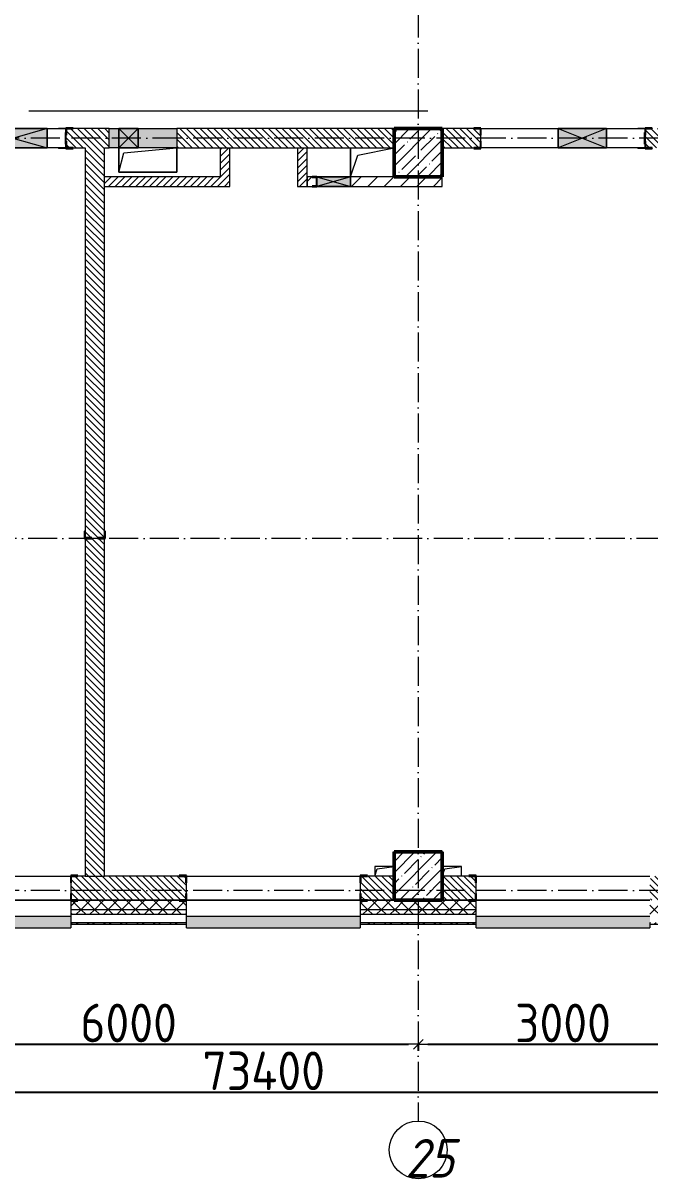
# Model space of a CAD drawing. Header units: millimetres. Extents: x -213536 to 1564669, y -45299 to 942238.
# Drawn here: x 174286 to 180779, y 511308 to 523291 of the extents above; entities that cross this region are included whole.
import ezdxf

# ---------------------------------------------------------------- set-up
doc = ezdxf.new("R2010")
doc.units = ezdxf.units.MM
doc.linetypes.add('50_200_ШТРИХ_1Т_ш5_п1_п1_', pattern=[700, 500, -100, 0, -100])
for name, color, linetype, lineweight in [('3.3) Вычитаем ЖБбалки 0.4м -', 31, 'Continuous', 30), ('A-____-____-DIMS', 7, 'Continuous', 9), ('A-DETL-GENF-OTLN', 7, 'Continuous', 9), ('A-DETL-GENF-OTLN-2', 7, 'Continuous', 5), ('A-FLOR-____-OTLN', 7, 'Continuous', 9), ('A-GENM-____-MCUT', 7, 'Continuous', 25), ('A-GENM-____-OTLN', 7, 'Continuous', 9), ('A-GENM-____-OTLN-1', 7, 'Continuous', 25), ('A-GLAZ-____-OTLN', 7, 'Continuous', 9), ('A-WALL-____-MCUT', 7, 'Continuous', 13), ('A-WALL-____-MCUT-1', 7, 'Continuous', 9), ('A-WALL-____-OTLN', 7, 'Continuous', 9), ('A-WALL-____-PATT-1', 7, 'Continuous', 9), ('A-WALL-FNSH-MCUT-1', 7, 'Continuous', 9), ('I-WALL-____-OTLN', 7, 'Continuous', 9), ('S-COLS-____-MCUT', 7, 'Continuous', 50), ('S-COLS-____-OTLN', 7, 'Continuous', 9), ('S-GRID-____-IDEN', 7, 'Continuous', 9), ('S-GRID-____-OTLN-1', 7, '50_200_ШТРИХ_1Т_ш5_п1_п1_', 9)]:
    doc.layers.add(name, color=color, linetype=linetype, lineweight=lineweight)
doc.layers.add('A-DETL-GENF-OTLN-3', color=9, linetype='Continuous', lineweight=9, true_color=0x808080)
doc.layers.add('A-GLAZ-____-OTLN-1', color=7, linetype='Continuous', lineweight=9, true_color=0xc0c0c0)
doc.styles.add('ISOCPEUR_I_9', font='isocpeui.ttf', dxfattribs={"width": 0.9, "height": 250})
doc.styles.add('СПДС', font='isocpeur.ttf', dxfattribs={"width": 0.9})
doc.dimstyles.new('Размера А3', dxfattribs={"dimtxt": 200, "dimasz": 100, "dimexe": 70, "dimexo": 100, "dimgap": 20, "dimtad": 1, "dimdec": 0, "dimrnd": 10, "dimzin": 0, "dimdsep": 46, "dimtxsty": 'СПДС', "dimblk": 'ARROWHEAD_6', "dimcen": 1, "dimclrd": 256, "dimclre": 256, "dimclrt": 256, "dimazin": 0, "dimtfac": 1, "dimtdec": 0, "dimtmove": 2, "dimatfit": 3, "dimfxl": 1, "dimtolj": 1, "dimtzin": 0, "dimarcsym": 0})
pattern_1 = [(135, (142429.057, 459015.94), (-35.35534, -35.35534), [])]
pattern_2 = [(45, (142429.06, 459015.94), (-70.71068, 70.71068), []), (135, (142429.06, 459015.94), (-70.71068, -70.71068), [])]
pattern_3 = [(45, (142429.057, 459015.94), (-35.35534, 35.35534), [])]

# ---------------------------------------------------------------- blocks, each defined once
blk = doc.blocks.new('BSC_Колонна _Прямоугольная - 500х500-V14-АР1_План отверстий 3 этажа в осях 1-64_Ю-ЯЯ')
at = {"layer": 'S-COLS-____-OTLN'}
h = blk.add_hatch(dxfattribs=at)
h.set_pattern_fill('FP_21', color=256, style=0, pattern_type=2)
h.set_pattern_definition([(45, (-35950, -55431.04), (-114.04925, 114.04925), []), (45, (-35835.95, -55431.04), (-114.04925, 114.04925), [201.613, -40.323, 3.353, -36.97])])
h.paths.add_polyline_path([(-250, -250), (250, -250), (250, 250), (-250, 250), (-250, 178)], flags=0)
at = {"layer": 'S-COLS-____-MCUT'}
for p, q in [((250, 250), (-250, 250)), ((-250, 250), (-250, -250)), ((250, -250), (250, 250)), ((-250, -250), (250, -250))]:
    blk.add_line(p, q, dxfattribs=at)
blk = doc.blocks.new('BSC_Колонна _Прямоугольная - 500х500-V15-АР1_План отверстий 3 этажа в осях 1-64_Ю-ЯЯ')
at = {"layer": 'S-COLS-____-OTLN'}
h = blk.add_hatch(dxfattribs=at)
h.set_pattern_fill('FP_22', color=256, style=0, pattern_type=2)
h.set_pattern_definition([(45, (-35950, -62931.04), (-114.04925, 114.04925), []), (45, (-35835.95, -62931.04), (-114.04925, 114.04925), [201.613, -40.323, 3.353, -36.97])])
h.paths.add_polyline_path([(-250, -250), (250, -250), (250, 250), (-250, 250)], flags=0)
at = {"layer": 'S-COLS-____-MCUT'}
for p, q in [((250, 250), (-250, 250)), ((-250, 250), (-250, -250)), ((250, -250), (250, 250)), ((-250, -250), (250, -250))]:
    blk.add_line(p, q, dxfattribs=at)
blk = doc.blocks.new('Фахверк_СКБ_Уголок - 250_2700-27497298-АР1_План отверстий 3 этажа в осях 1-64_Ю-ЯЯ')
at = {"layer": 'A-GENM-____-MCUT'}
for p, q in [((200, 181), (125, 181)), ((125, 181), (125, 106)), ((131, 106), (131, 175)), ((131, 175), (200, 175)), ((200, 175), (200, 181)), ((125, 106), (131, 106)), ((131, -6), (125, -6)), ((125, -6), (125, -81)), ((125, -81), (200, -81)), ((131, -75), (131, -6)), ((200, -75), (131, -75)), ((200, -81), (200, -75))]:
    blk.add_line(p, q, dxfattribs=at)
blk = doc.blocks.new('Фахверк_СКБ_Уголок - 200_3960-28268576-АР1_План отверстий 3 этажа в осях 1-64_Ю-ЯЯ')
at = {"layer": 'A-GENM-____-MCUT'}
for p, q in [((200, 156), (125, 156)), ((125, 156), (125, 81)), ((131, 81), (131, 150)), ((131, 150), (200, 150)), ((200, 150), (200, 156)), ((125, 81), (131, 81)), ((131, 19), (125, 19)), ((125, 19), (125, -56)), ((131, -50), (131, 19)), ((125, -56), (200, -56)), ((200, -50), (131, -50)), ((200, -56), (200, -50))]:
    blk.add_line(p, q, dxfattribs=at)
blk = doc.blocks.new('154_Стойка_СКБ_Уголок - СМ-2480_200-28346303-АР1_План отверстий 3 этажа в осях 1-64_Ю-ЯЯ')
at = {"layer": 'A-GENM-____-MCUT'}
for p, q in [((125, 156), (125, 81)), ((200, 156), (125, 156)), ((131, 81), (131, 150)), ((131, 150), (200, 150)), ((200, 150), (200, 156)), ((125, 81), (131, 81)), ((131, 19), (125, 19)), ((125, 19), (125, -56)), ((131, -50), (131, 19)), ((125, -56), (200, -56)), ((200, -50), (131, -50)), ((200, -56), (200, -50))]:
    blk.add_line(p, q, dxfattribs=at)
blk = doc.blocks.new('Стойка_Влож_Полоса боковая - Полоса-V164-АР1_План отверстий 3 этажа в осях 1-64_Ю-ЯЯ')
at = {"layer": 'A-GENM-____-OTLN'}
for p, q in [((-5, 60), (0, 60)), ((-5, -60), (-5, 60)), ((0, 31), (0, -31)), ((0, -60), (-5, -60))]:
    blk.add_line(p, q, dxfattribs=at)
blk = doc.blocks.new('Стойка_Влож_Уголок_Опорный - Уголок-28213941-АР1_План отверстий 3 этажа в осях 1-64_Ю-ЯЯ')
at = {"layer": 'A-GENM-____-OTLN'}
for p, q in [((-212, -6), (-212, 0)), ((0, 0), (0, -6)), ((-212, -75), (-212, -6)), ((-212, -6), (-206, -6)), ((-212, -75), (-206, -75)), ((-6, -6), (0, -6)), ((-6, -75), (0, -75)), ((0, -6), (0, -75))]:
    blk.add_line(p, q, dxfattribs=at)
blk = doc.blocks.new('Фахверк_СКБ_Уголок - 200_3960-28339211-АР1_План отверстий 3 этажа в осях 1-64_Ю-ЯЯ')
at = {"layer": 'A-GENM-____-MCUT'}
for p, q in [((125, 156), (50, 156)), ((50, 156), (50, 150)), ((50, 150), (119, 150)), ((119, 150), (119, 81)), ((125, 81), (125, 156)), ((119, 81), (125, 81)), ((125, 19), (119, 19)), ((119, 19), (119, -50)), ((125, -56), (125, 19)), ((119, -50), (50, -50)), ((50, -50), (50, -56)), ((50, -56), (125, -56))]:
    blk.add_line(p, q, dxfattribs=at)
blk = doc.blocks.new('AR_Отверстие Ниша - Лючок-36918136-АР1_План отверстий 3 этажа в осях 1-64_Ю-ЯЯ')
at = {"layer": 'A-GLAZ-____-OTLN'}
h = blk.add_hatch(color=256, dxfattribs=at)
h.paths.add_polyline_path([(-350, -100), (-250, -100), (-250, 100), (-350, 100)], flags=0)
h.paths.add_polyline_path([(350, -100), (350, 100), (-50, 100), (-50, -100)], flags=0)
for p, q in [((-350, 100), (-250, 100)), ((-350, -100), (-350, 100)), ((-50, 100), (350, 100)), ((350, 100), (350, -100)), ((-250, -100), (-350, -100)), ((350, -100), (-50, -100))]:
    blk.add_line(p, q, dxfattribs=at)
blk = doc.blocks.new('AR_Отверстие прямоугольное _в стене_ - AR_Отверстие прямоугольное _в стене__ВК-32405534-АР1_План отверстий 3 этажа в осях 1-64_Ю-ЯЯ')
at = {"layer": 'A-GLAZ-____-OTLN'}
blk.add_hatch(color=256, dxfattribs=at).paths.add_polyline_path([(100, -100), (100, 100), (-100, 100), (-100, -100)], flags=0)
at = {"layer": 'A-DETL-GENF-OTLN'}
for p, q in [((-100, -100), (-100, 100)), ((-100, 100), (100, 100)), ((100, 100), (-100, -100)), ((-100, 100), (100, -100)), ((100, 100), (-100, 100)), ((-100, 100), (-100, -100)), ((100, 100), (100, -100)), ((100, -100), (100, 100)), ((100, -100), (-100, -100)), ((-100, -100), (100, -100))]:
    blk.add_line(p, q, dxfattribs=at)
blk = doc.blocks.new('AR_Отверстие прямоугольное _в плите_ - AR_Отверстие прямоугольное _в плите_-30459255-АР1_План отверстий 3 этажа в осях 1-64_Ю-ЯЯ')
at = {"layer": 'A-GENM-____-OTLN'}
for p, q in [((-300, 125), (-300, -125)), ((-250, 75), (300, 125)), ((300, -125), (300, 125)), ((-300, -125), (-250, 75)), ((-300, -125), (300, -125))]:
    blk.add_line(p, q, dxfattribs=at)
blk = doc.blocks.new('AR_Отверстие прямоугольное _в плите_ - AR_Отверстие прямоугольное _в плите_-V178-АР1_План отверстий 3 этажа в осях 1-64_Ю-ЯЯ')
at = {"layer": 'A-GENM-____-OTLN'}
for p, q in [((100, 50), (-100, 50)), ((-100, -50), (-75, 25)), ((-75, 25), (100, 50)), ((100, -50), (100, 50))]:
    blk.add_line(p, q, dxfattribs=at)
blk = doc.blocks.new('AR_Отверстие прямоугольное _в плите_ - AR_Отверстие прямоугольное _в плите_-V185-АР1_План отверстий 3 этажа в осях 1-64_Ю-ЯЯ')
at = {"layer": 'A-GENM-____-OTLN'}
for p, q in [((100, 50), (-100, 50)), ((-100, 50), (-100, -50)), ((-100, -50), (-75, 25)), ((-75, 25), (100, 50))]:
    blk.add_line(p, q, dxfattribs=at)
blk = doc.blocks.new('AR_Отверстие прямоугольное _в плите_ - AR_Отверстие прямоугольное _в плите_-V198-АР1_План отверстий 3 этажа в осях 1-64_Ю-ЯЯ')
at = {"layer": 'A-GENM-____-OTLN'}
for p, q in [((-225, 150), (-225, -150)), ((-150, 75), (225, 150)), ((-225, -150), (-150, 75))]:
    blk.add_line(p, q, dxfattribs=at)
blk = doc.blocks.new('Отлив_СКБ - Отлив витража_120_НВФ-31885687-АР1_План отверстий 3 этажа в осях 1-64_Ю-ЯЯ')
at = {"layer": 'A-GLAZ-____-OTLN-1'}
for points in [[(0, -2), (1800, -2), (1800, 0), (0, 0)], [(945, -120), (1800, -120), (1800, -2), (0, -2), (0, -120), (878, -120)]]:
    blk.add_hatch(color=256, dxfattribs=at).paths.add_polyline_path(points, flags=0)
at = {"layer": 'A-GLAZ-____-OTLN'}
for p, q in [((0, 0), (1800, 0)), ((1800, -2), (0, -2)), ((0, -120), (0, -83)), ((1800, -83), (1800, -120)), ((0, -120), (1800, -120))]:
    blk.add_line(p, q, dxfattribs=at)
blk = doc.blocks.new('AR_Отверстие прямоугольное _в стене_ - AR_Отверстие прямоугольное _в стене__ОВ-36917871-АР1_План отверстий 3 этажа в осях 1-64_Ю-ЯЯ')
at = {"layer": 'A-GLAZ-____-OTLN'}
blk.add_hatch(color=256, dxfattribs=at).paths.add_polyline_path([(350, -100), (350, 100), (-350, 100), (-350, -100)], flags=0)
at = {"layer": 'A-DETL-GENF-OTLN'}
for p, q in [((-350, -100), (-350, 100)), ((-350, 100), (350, 100)), ((350, 100), (-350, -100)), ((-350, 100), (350, -100)), ((350, 100), (-350, 100)), ((-350, 100), (-350, -100)), ((350, 100), (350, -100)), ((350, -100), (350, 100)), ((350, -100), (-350, -100)), ((-350, -100), (350, -100))]:
    blk.add_line(p, q, dxfattribs=at)
blk = doc.blocks.new('AR_Отверстие прямоугольное _в стене_ - AR_Отверстие прямоугольное _в стене__ОВ-36925132-АР1_План отверстий 3 этажа в осях 1-64_Ю-ЯЯ')
at = {"layer": 'A-GLAZ-____-OTLN'}
blk.add_hatch(color=256, dxfattribs=at).paths.add_polyline_path([(-175, -50), (175, -50), (175, 50), (-175, 50), (-175, -47)], flags=0)
at = {"layer": 'A-DETL-GENF-OTLN'}
for p, q in [((-175, 50), (175, 50)), ((175, 50), (-175, -50)), ((-175, 50), (175, -50)), ((175, 50), (-175, 50)), ((175, 50), (175, -50)), ((175, -50), (175, 50)), ((175, -50), (-175, -50)), ((-175, -50), (175, -50))]:
    blk.add_line(p, q, dxfattribs=at)
blk = doc.blocks.new('AR_Отверстие прямоугольное _в стене_ - AR_Отверстие прямоугольное _в стене__ОВ-36924659-АР1_План отверстий 3 этажа в осях 1-64_Ю-ЯЯ')
at = {"layer": 'A-GLAZ-____-OTLN'}
blk.add_hatch(color=256, dxfattribs=at).paths.add_polyline_path([(250, -100), (250, 100), (-250, 100), (-250, -100)], flags=0)
at = {"layer": 'A-DETL-GENF-OTLN'}
for p, q in [((-250, -100), (-250, 100)), ((-250, 100), (250, 100)), ((250, 100), (-250, -100)), ((-250, 100), (250, -100)), ((250, 100), (-250, 100)), ((-250, 100), (-250, -100)), ((250, 100), (250, -100)), ((250, -100), (250, 100)), ((250, -100), (-250, -100)), ((-250, -100), (250, -100))]:
    blk.add_line(p, q, dxfattribs=at)
blk = doc.blocks.new('154_Фахверк_СКБ_Швеллер - Тип_100_3960_зеркало-36793856-АР1_План отверстий 3 этажа в осях 1-64_Ю-ЯЯ')
at = {"layer": 'A-GENM-____-MCUT'}
for p, q in [((175, 50), (125, 50)), ((125, 50), (125, -50)), ((128, 47), (175, 47)), ((128, -47), (128, 47)), ((175, 47), (175, 50)), ((125, -50), (175, -50)), ((175, -47), (128, -47)), ((175, -50), (175, -47))]:
    blk.add_line(p, q, dxfattribs=at)
blk = doc.blocks.new('DET_L_Имитация разреза_ISO2-5 - Низ-29858842-АР1_План отверстий 3 этажа в осях 1-64_Ю-ЯЯ')
at = {"layer": 'A-DETL-GENF-OTLN-3'}
blk.add_line((143, 0), (4276, 0), dxfattribs=at)
blk = doc.blocks.new('Ось сетки - Круг_Ø6_00__ISO-2_5_0_9K_-25732049-АР1_План отверстий 3 этажа в осях 1-64_Ю-ЯЯ')
at = {"layer": 'S-GRID-____-IDEN'}
blk.add_circle((0, 0), 3, dxfattribs=at)
blk = doc.blocks.new('ARROWHEAD_6')
at = {"color": 0, "linetype": 'Continuous'}
for p, q in [((0, 0), (-1, 0)), ((-0.5, -0.5), (0.5, 0.5))]:
    blk.add_line(p, q, dxfattribs=at)
blk = doc.blocks.new('*D2865')
at = {"layer": 'A-____-____-DIMS', "lineweight": -2, "transparency": 16777216}
for p, q in [((172379, 512710), (172379, 512634)), ((172479, 512704), (178279, 512704)), ((178379, 512710), (178379, 512634))]:
    blk.add_line(p, q, dxfattribs=at)
at = {"layer": 'Defpoints', "color": 0, "lineweight": 50, "transparency": 16777216}
for p in [(172379, 512810), (178379, 512810), (178379, 512704)]:
    blk.add_point(p, dxfattribs=at)
at = {"layer": 'A-____-____-DIMS', "lineweight": -2, "transparency": 16777216, "xscale": 100, "yscale": 100, "zscale": 100, "rotation": 180}
blk.add_blockref('ARROWHEAD_6', (172379, 512704), dxfattribs=at)
at = {"layer": 'A-____-____-DIMS', "lineweight": -2, "transparency": 16777216, "xscale": 100, "yscale": 100, "zscale": 100}
blk.add_blockref('ARROWHEAD_6', (178379, 512704), dxfattribs=at)
at = {"layer": 'A-____-____-DIMS', "transparency": 16777216, "insert": (175379, 512924), "char_height": 400, "attachment_point": 5, "style": 'СПДС'}
blk.add_mtext('\\A1;6000', dxfattribs=at)
blk = doc.blocks.new('*D2866')
at = {"layer": 'A-____-____-DIMS', "lineweight": -2, "transparency": 16777216}
for p, q in [((178379, 512710), (178379, 512634)), ((178479, 512704), (181279, 512704)), ((181379, 512710), (181379, 512634))]:
    blk.add_line(p, q, dxfattribs=at)
at = {"layer": 'Defpoints', "color": 0, "lineweight": 50, "transparency": 16777216}
for p in [(178379, 512810), (181379, 512810), (181379, 512704)]:
    blk.add_point(p, dxfattribs=at)
at = {"layer": 'A-____-____-DIMS', "lineweight": -2, "transparency": 16777216, "xscale": 100, "yscale": 100, "zscale": 100, "rotation": 180}
blk.add_blockref('ARROWHEAD_6', (178379, 512704), dxfattribs=at)
at = {"layer": 'A-____-____-DIMS', "lineweight": -2, "transparency": 16777216, "xscale": 100, "yscale": 100, "zscale": 100}
blk.add_blockref('ARROWHEAD_6', (181379, 512704), dxfattribs=at)
at = {"layer": 'A-____-____-DIMS', "transparency": 16777216, "insert": (179879, 512924), "char_height": 400, "attachment_point": 5, "style": 'СПДС'}
blk.add_mtext('\\A1;3000', dxfattribs=at)
blk = doc.blocks.new('*D2878')
at = {"layer": 'A-____-____-DIMS', "lineweight": -2, "transparency": 16777216}
for p, q in [((140079, 512214), (140079, 512138)), ((140179, 512208), (213379, 512208)), ((213479, 512214), (213479, 512138))]:
    blk.add_line(p, q, dxfattribs=at)
at = {"layer": 'Defpoints', "color": 0, "lineweight": 50, "transparency": 16777216}
for p in [(140079, 512314), (213479, 512314), (213479, 512208)]:
    blk.add_point(p, dxfattribs=at)
at = {"layer": 'A-____-____-DIMS', "lineweight": -2, "transparency": 16777216, "xscale": 100, "yscale": 100, "zscale": 100, "rotation": 180}
blk.add_blockref('ARROWHEAD_6', (140079, 512208), dxfattribs=at)
at = {"layer": 'A-____-____-DIMS', "lineweight": -2, "transparency": 16777216, "xscale": 100, "yscale": 100, "zscale": 100}
blk.add_blockref('ARROWHEAD_6', (213479, 512208), dxfattribs=at)
at = {"layer": 'A-____-____-DIMS', "transparency": 16777216, "insert": (176779, 512428), "char_height": 400, "attachment_point": 5, "style": 'СПДС'}
blk.add_mtext('\\A1;73400', dxfattribs=at)

msp = doc.modelspace()

# ---------------------------------------------------------------- hatches: boundary and pattern name
at = {"layer": 'A-WALL-____-PATT-1'}
h = msp.add_hatch(dxfattribs=at)
h.set_pattern_fill('FP_9', color=256, style=0, pattern_type=2)
h.set_pattern_definition(pattern_1)
h.paths.add_polyline_path([(178129.1, 521997), (178129.1, 522197), (175879.1, 522197), (175879.1, 521997), (177764.3, 521997)], flags=0)
h.paths.add_polyline_path([(174735.1, 521997), (175179.1, 521997), (175179.1, 522197), (174735.1, 522197), (174735.1, 522128), (174729.1, 522128), (174729.1, 522066), (174735.1, 522066), (174735.1, 522037)], flags=0)
h.paths.add_polyline_path([(172954.1, 521997), (173023.1, 521997), (173023.1, 522066), (173029.1, 522066), (173029.1, 522128), (173023.1, 522128), (173023.1, 522197), (172629.1, 522197), (172629.1, 521997)], flags=0)
h = msp.add_hatch(dxfattribs=at)
h.set_pattern_fill('FP_9', color=256, style=0, pattern_type=2)
h.set_pattern_definition(pattern_1)
h.paths.add_polyline_path([(178954.1, 521997), (179023.1, 521997), (179023.1, 522066), (179029.1, 522066), (179029.1, 522128), (179023.1, 522128), (179023.1, 522197), (178629.1, 522197), (178629.1, 521997), (178823.1, 521997)], flags=0)
h.paths.add_polyline_path([(180735.1, 521997), (181129.1, 521997), (181129.1, 522197), (180735.1, 522197), (180735.1, 522128), (180729.1, 522128), (180729.1, 522066), (180735.1, 522066), (180735.1, 522037)], flags=0)
h = msp.add_hatch(dxfattribs=at)
h.set_pattern_fill('FP_9', color=256, style=0, pattern_type=2)
h.set_pattern_definition(pattern_1)
h.paths.add_polyline_path([(175129.1, 514447), (175129.1, 517947), (175060.1, 517947), (175060.1, 517953), (175129.1, 517953), (175129.1, 521997), (174929.1, 521997), (174929.1, 517953), (174998.1, 517953), (174998.1, 517947), (174929.1, 517947), (174929.1, 514447), (175113.1, 514447)], flags=0)
h = msp.add_hatch(dxfattribs=at)
h.set_pattern_fill('FP_8', color=256, style=0, pattern_type=2)
h.set_pattern_definition(pattern_3)
h.paths.add_polyline_path([(176429.1, 521597), (176429.1, 521997), (176329.1, 521997), (176329.1, 521597)], flags=0)
h = msp.add_hatch(dxfattribs=at)
h.set_pattern_fill('FP_8', color=256, style=0, pattern_type=2)
h.set_pattern_definition(pattern_3)
h.paths.add_polyline_path([(177229.1, 521597), (177229.1, 521997), (177129.1, 521997), (177129.1, 521597)], flags=0)
h = msp.add_hatch(dxfattribs=at)
h.set_pattern_fill('FP_8', color=256, style=0, pattern_type=2)
h.set_pattern_definition(pattern_3)
h.paths.add_polyline_path([(175129.1, 521597), (176329.1, 521597), (176329.1, 521697), (175129.1, 521697)], flags=0)
h = msp.add_hatch(dxfattribs=at)
h.set_pattern_fill('FP_7', color=256, style=0, pattern_type=2)
h.set_pattern_definition([(45, (142429.06, 459015.94), (-84.85281, 84.85281), [])])
h.paths.add_polyline_path([(177279.1, 521597), (177279.1, 521600), (177326.1, 521600), (177326.1, 521694), (177279.1, 521694), (177279.1, 521697), (177229.1, 521697), (177229.1, 521597)], flags=0)
h.paths.add_polyline_path([(178629.1, 521597), (178629.1, 521697), (177679.1, 521697), (177679.1, 521597), (178129.1, 521597)], flags=0)
h = msp.add_hatch(dxfattribs=at)
h.set_pattern_fill('FP_9', color=256, style=0, pattern_type=2)
h.set_pattern_definition(pattern_1)
h.paths.add_polyline_path([(175973.1, 514197), (175973.1, 514266), (175979.1, 514266), (175979.1, 514378), (175973.1, 514378), (175973.1, 514447), (174785.1, 514447), (174785.1, 514378), (174779.1, 514378), (174779.1, 514266), (174785.1, 514266), (174785.1, 514197), (175904.1, 514197)], flags=0)
h.paths.add_polyline_path([(177785.1, 514197), (178129.1, 514197), (178129.1, 514447), (177785.1, 514447), (177785.1, 514378), (177779.1, 514378), (177779.1, 514266), (177785.1, 514266)], flags=0)
h.paths.add_polyline_path([(172904.1, 514197), (172973.1, 514197), (172973.1, 514266), (172979.1, 514266), (172979.1, 514378), (172973.1, 514378), (172973.1, 514447), (172629.1, 514447), (172629.1, 514197)], flags=0)
h = msp.add_hatch(dxfattribs=at)
h.set_pattern_fill('FP_9', color=256, style=0, pattern_type=2)
h.set_pattern_definition(pattern_1)
h.paths.add_polyline_path([(181129.1, 514197), (181129.1, 514447), (180785.1, 514447), (180785.1, 514378), (180779.1, 514378), (180779.1, 514266), (180785.1, 514266), (180785.1, 514197), (180854.1, 514197)], flags=0)
h.paths.add_polyline_path([(178648, 514197), (178973.1, 514197), (178973.1, 514266), (178979.1, 514266), (178979.1, 514378), (178973.1, 514378), (178973.1, 514447), (178629.1, 514447), (178629.1, 514197)], flags=0)
h = msp.add_hatch(dxfattribs=at)
h.set_pattern_fill('FP_4', color=256, style=0, pattern_type=2)
h.set_pattern_definition(pattern_2)
h.paths.add_polyline_path([(216729.1, 514047), (216729.1, 514097), (210379.1, 514097), (210379.1, 514047), (216648.5, 514047)], flags=0)
h.paths.add_polyline_path([(209379.1, 514047), (209379.1, 514097), (207429.1, 514097), (207429.1, 514047), (207811.2, 514047)], flags=0)
h.paths.add_polyline_path([(203529.1, 514047), (203529.1, 514097), (202329.1, 514097), (202329.1, 514047), (202508.8, 514047)], flags=0)
h.paths.add_polyline_path([(206043.7, 514047), (206429.1, 514047), (206429.1, 514097), (205329.1, 514097), (205329.1, 514047)], flags=0)
h.paths.add_polyline_path([(199857.6, 514047), (200529.1, 514047), (200529.1, 514097), (199329.1, 514097), (199329.1, 514047)], flags=0)
h.paths.add_polyline_path([(197529.1, 514047), (197529.1, 514097), (196329.1, 514097), (196329.1, 514047), (197206.4, 514047)], flags=0)
h.paths.add_polyline_path([(194529.1, 514047), (194529.1, 514097), (193329.1, 514097), (193329.1, 514047), (193671.5, 514047)], flags=0)
h.paths.add_polyline_path([(191529.1, 514047), (191529.1, 514097), (190329.1, 514097), (190329.1, 514047), (191020.3, 514047)], flags=0)
h.paths.add_polyline_path([(188529.1, 514047), (188529.1, 514097), (186779.1, 514097), (186779.1, 514047), (188369.1, 514047)], flags=0)
h.paths.add_polyline_path([(184979.1, 514047), (184979.1, 514097), (183779.1, 514097), (183779.1, 514047), (184834.2, 514047)], flags=0)
h.paths.add_polyline_path([(181979.1, 514047), (181979.1, 514097), (180779.1, 514097), (180779.1, 514047), (181299.2, 514047)], flags=0)
h.paths.add_polyline_path([(178979.1, 514047), (178979.1, 514097), (177779.1, 514097), (177779.1, 514047), (178648, 514047)], flags=0)
h.paths.add_polyline_path([(174779.1, 514047), (175979.1, 514047), (175979.1, 514097), (174779.1, 514097)], flags=0)
h.paths.add_polyline_path([(172461.9, 514047), (172979.1, 514047), (172979.1, 514097), (171779.1, 514097), (171779.1, 514047)], flags=0)
h.paths.add_polyline_path([(169810.7, 514047), (169979.1, 514047), (169979.1, 514097), (168779.1, 514097), (168779.1, 514047), (168927, 514047)], flags=0)
h.paths.add_polyline_path([(166979.1, 514047), (166979.1, 514097), (165779.1, 514097), (165779.1, 514047), (166275.8, 514047)], flags=0)
h.paths.add_polyline_path([(163624.6, 514047), (163979.1, 514047), (163979.1, 514097), (162779.1, 514097), (162779.1, 514047)], flags=0)
h.paths.add_polyline_path([(160973.4, 514047), (160979.1, 514047), (160979.1, 514097), (159779.1, 514097), (159779.1, 514047), (160089.7, 514047)], flags=0)
h.paths.add_polyline_path([(158322.2, 514047), (158779.1, 514047), (158779.1, 514097), (148979.1, 514097), (148979.1, 514047), (156554.7, 514047)], flags=0)
h.paths.add_polyline_path([(147979.1, 514047), (147979.1, 514097), (139879.1, 514097), (139879.1, 514047), (145950, 514047)], flags=0)
h = msp.add_hatch(dxfattribs=at)
h.set_pattern_fill('FP_4', color=256, style=0, pattern_type=2)
h.set_pattern_definition(pattern_2)
h.paths.add_polyline_path([(216648.5, 514097), (216729.1, 514097), (216729.1, 514197), (210379.1, 514197), (210379.1, 514097), (213113.6, 514097)], flags=0)
h.paths.add_polyline_path([(206043.7, 514097), (206429.1, 514097), (206429.1, 514191), (206354.1, 514191), (206354.1, 514197), (205404.1, 514197), (205404.1, 514191), (205329.1, 514191), (205329.1, 514097), (205679.1, 514097)], flags=0)
h.paths.add_polyline_path([(207811.2, 514097), (209379.1, 514097), (209379.1, 514197), (207504.1, 514197), (207504.1, 514191), (207429.1, 514191), (207429.1, 514097)], flags=0)
h.paths.add_polyline_path([(202404.1, 514097), (203529.1, 514097), (203529.1, 514191), (203454.1, 514191), (203454.1, 514197), (202404.1, 514197), (202404.1, 514191), (202329.1, 514191), (202329.1, 514097), (202335.1, 514097)], flags=0)
h.paths.add_polyline_path([(200529.1, 514097), (200529.1, 514191), (200454.1, 514191), (200454.1, 514197), (199404.1, 514197), (199404.1, 514191), (199329.1, 514191), (199329.1, 514097), (199857.6, 514097)], flags=0)
h.paths.add_polyline_path([(196404.1, 514097), (197529.1, 514097), (197529.1, 514191), (197454.1, 514191), (197454.1, 514197), (196404.1, 514197), (196404.1, 514191), (196329.1, 514191), (196329.1, 514097)], flags=0)
h.paths.add_polyline_path([(194454.1, 514097), (194529.1, 514097), (194529.1, 514191), (194454.1, 514191), (194454.1, 514197), (193404.1, 514197), (193404.1, 514191), (193329.1, 514191), (193329.1, 514097), (193671.5, 514097)], flags=0)
h.paths.add_polyline_path([(190679.1, 514097), (191529.1, 514097), (191529.1, 514191), (191454.1, 514191), (191454.1, 514197), (190404.1, 514197), (190404.1, 514191), (190329.1, 514191), (190329.1, 514097), (190404.1, 514097)], flags=0)
h.paths.add_polyline_path([(188369.1, 514097), (188529.1, 514097), (188529.1, 514191), (188454.1, 514191), (188454.1, 514197), (186854.1, 514197), (186854.1, 514191), (186779.1, 514191), (186779.1, 514097), (187485.4, 514097)], flags=0)
h.paths.add_polyline_path([(184834.2, 514097), (184979.1, 514097), (184979.1, 514191), (184904.1, 514191), (184904.1, 514197), (183854.1, 514197), (183854.1, 514191), (183779.1, 514191), (183779.1, 514097)], flags=0)
h.paths.add_polyline_path([(181979.1, 514097), (181979.1, 514191), (181904.1, 514191), (181904.1, 514197), (180854.1, 514197), (180854.1, 514191), (180779.1, 514191), (180779.1, 514097), (181299.2, 514097)], flags=0)
h.paths.add_polyline_path([(178648, 514097), (178979.1, 514097), (178979.1, 514191), (178904.1, 514191), (178904.1, 514197), (177854.1, 514197), (177854.1, 514191), (177779.1, 514191), (177779.1, 514097), (178206.2, 514097)], flags=0)
h.paths.add_polyline_path([(174854.1, 514097), (175979.1, 514097), (175979.1, 514191), (175904.1, 514191), (175904.1, 514197), (174854.1, 514197), (174854.1, 514191), (174779.1, 514191), (174779.1, 514097), (174785.1, 514097)], flags=0)
h.paths.add_polyline_path([(171779.1, 514097), (172979.1, 514097), (172979.1, 514191), (172904.1, 514191), (172904.1, 514197), (171854.1, 514197), (171854.1, 514191), (171779.1, 514191)], flags=0)
h.paths.add_polyline_path([(169979.1, 514097), (169979.1, 514191), (169904.1, 514191), (169904.1, 514197), (168854.1, 514197), (168854.1, 514191), (168779.1, 514191), (168779.1, 514097), (169810.7, 514097)], flags=0)
h.paths.add_polyline_path([(165854.1, 514097), (166979.1, 514097), (166979.1, 514191), (166904.1, 514191), (166904.1, 514197), (165854.1, 514197), (165854.1, 514191), (165779.1, 514191), (165779.1, 514097), (165785.1, 514097)], flags=0)
h.paths.add_polyline_path([(163979.1, 514097), (163979.1, 514191), (163904.1, 514191), (163904.1, 514197), (162854.1, 514197), (162854.1, 514191), (162779.1, 514191), (162779.1, 514097), (163904.1, 514097)], flags=0)
h.paths.add_polyline_path([(160629.1, 514097), (160979.1, 514097), (160979.1, 514191), (160904.1, 514191), (160904.1, 514197), (159854.1, 514197), (159854.1, 514191), (159779.1, 514191), (159779.1, 514097), (160129.1, 514097)], flags=0)
h.paths.add_polyline_path([(158779.1, 514097), (158779.1, 514191), (158704.1, 514191), (158704.1, 514197), (148979.1, 514197), (148979.1, 514097), (158322.2, 514097)], flags=0)
h.paths.add_polyline_path([(147979.1, 514097), (147979.1, 514197), (139979.1, 514197), (139979.1, 514097), (145950, 514097)], flags=0)
h = msp.add_hatch(dxfattribs=at)
h.set_pattern_fill('FP_6', color=256, style=0, pattern_type=2)
h.set_pattern_definition([(45, (142429.06, 459015.94), (-85.53659, 85.53659), []), (45, (142486.08, 459015.94), (-85.53659, 85.53659), [])])
h.paths.add_polyline_path([(187485.4, 513947), (187644.1, 513947), (187644.1, 513967), (186779.1, 513967), (186779.1, 513947)], flags=0)
h.paths.add_polyline_path([(184979.1, 513947), (184979.1, 513967), (183779.1, 513967), (183779.1, 513947), (184834.2, 513947)], flags=0)
h.paths.add_polyline_path([(181979.1, 513947), (181979.1, 513967), (180779.1, 513967), (180779.1, 513947), (181299.2, 513947)], flags=0)
h.paths.add_polyline_path([(178979.1, 513947), (178979.1, 513967), (177779.1, 513967), (177779.1, 513947), (178648, 513947)], flags=0)
h.paths.add_polyline_path([(175979.1, 513947), (175979.1, 513967), (174779.1, 513967), (174779.1, 513947), (175113.1, 513947)], flags=0)
h.paths.add_polyline_path([(172461.9, 513947), (172979.1, 513947), (172979.1, 513967), (171779.1, 513967), (171779.1, 513947)], flags=0)
h.paths.add_polyline_path([(169810.7, 513947), (169979.1, 513947), (169979.1, 513967), (168779.1, 513967), (168779.1, 513947), (168927, 513947)], flags=0)
h.paths.add_polyline_path([(165779.1, 513947), (166979.1, 513947), (166979.1, 513967), (165779.1, 513967)], flags=0)
h.paths.add_polyline_path([(162779.1, 513947), (163979.1, 513947), (163979.1, 513967), (162779.1, 513967)], flags=0)
h.paths.add_polyline_path([(159779.1, 513947), (160979.1, 513947), (160979.1, 513967), (159779.1, 513967)], flags=0)
h.paths.add_polyline_path([(158779.1, 513947), (158779.1, 513967), (148979.1, 513967), (148979.1, 513947), (158322.2, 513947)], flags=0)
h.paths.add_polyline_path([(147979.1, 513947), (147979.1, 513967), (139749.1, 513967), (139749.1, 513947), (145950, 513947)], flags=0)

# ---------------------------------------------------------------- linework, layer by layer
at = {"layer": '3.3) Вычитаем ЖБбалки 0.4м -'}
msp.add_lwpolyline([(178129.1, 514447), (178129.1, 514697), (178629.1, 514697), (178629.1, 514447)], dxfattribs=at)
at = {"layer": 'A-FLOR-____-OTLN'}
for p, q in [((175279.1, 521747), (175279.1, 521997)), ((175879.1, 521997), (175879.1, 521747)), ((177679.1, 521697), (177679.1, 521997)), ((175879.1, 521747), (175279.1, 521747))]:
    msp.add_line(p, q, dxfattribs=at)
at = {"layer": 'A-WALL-____-MCUT'}
for p, q in [((175179.1, 522197), (174804.1, 522197)), ((178129.1, 522197), (175879.1, 522197)), ((178954.1, 522197), (178629.1, 522197)), ((179029.1, 522066), (179029.1, 522128)), ((174804.1, 521997), (174929.1, 521997)), ((174929.1, 521997), (174929.1, 518022)), ((175129.1, 518022), (175129.1, 521997)), ((175129.1, 521997), (175179.1, 521997)), ((175879.1, 521997), (178129.1, 521997)), ((178629.1, 521997), (178954.1, 521997)), ((174929.1, 517947), (174929.1, 514447)), ((175129.1, 514447), (175129.1, 517947)), ((174929.1, 514447), (174854.1, 514447)), ((175904.1, 514447), (175129.1, 514447)), ((178129.1, 514447), (177854.1, 514447)), ((178904.1, 514447), (178629.1, 514447)), ((174779.1, 514378), (174779.1, 514266)), ((175979.1, 514266), (175979.1, 514378)), ((177779.1, 514378), (177779.1, 514266)), ((178979.1, 514266), (178979.1, 514378)), ((174779.1, 514191), (174779.1, 513967)), ((175979.1, 513967), (175979.1, 514191)), ((177779.1, 514191), (177779.1, 513967)), ((178979.1, 513967), (178979.1, 514191)), ((174779.1, 513967), (175979.1, 513967)), ((177779.1, 513967), (178979.1, 513967))]:
    msp.add_line(p, q, dxfattribs=at)
at = {"layer": 'A-WALL-____-MCUT-1'}
for p, q in [((174929.1, 514447), (175129.1, 514447)), ((175979.1, 514097), (174779.1, 514097)), ((175904.1, 514197), (174854.1, 514197)), ((174854.1, 514197), (175904.1, 514197)), ((178979.1, 514097), (177779.1, 514097)), ((178129.1, 514197), (177854.1, 514197)), ((177854.1, 514197), (178129.1, 514197)), ((178904.1, 514197), (178629.1, 514197)), ((178629.1, 514197), (178904.1, 514197)), ((175979.1, 514047), (174779.1, 514047)), ((178979.1, 514047), (177779.1, 514047))]:
    msp.add_line(p, q, dxfattribs=at)
at = {"layer": 'A-WALL-____-OTLN'}
for p, q in [((172979.1, 514447), (174779.1, 514447)), ((175979.1, 514447), (177779.1, 514447)), ((178979.1, 514447), (180779.1, 514447)), ((172979.1, 514197), (174779.1, 514197)), ((174779.1, 514197), (172979.1, 514197)), ((175979.1, 514197), (177779.1, 514197)), ((177779.1, 514197), (175979.1, 514197)), ((178979.1, 514197), (180779.1, 514197)), ((180779.1, 514197), (178979.1, 514197))]:
    msp.add_line(p, q, dxfattribs=at)
at = {"layer": 'A-WALL-FNSH-MCUT-1'}
for p, q in [((176329.1, 521997), (176329.1, 521697)), ((176429.1, 521597), (176429.1, 521997)), ((177129.1, 521997), (177129.1, 521597)), ((177229.1, 521597), (177229.1, 521997)), ((176329.1, 521697), (175129.1, 521697)), ((177279.1, 521697), (177229.1, 521697)), ((177229.1, 521697), (177229.1, 521597)), ((178129.1, 521697), (177679.1, 521697)), ((178629.1, 521597), (178629.1, 521697)), ((175129.1, 521597), (176429.1, 521597)), ((177129.1, 521597), (177229.1, 521597)), ((177229.1, 521597), (177279.1, 521597)), ((177679.1, 521597), (178629.1, 521597)), ((174779.1, 513967), (174779.1, 513967)), ((174779.1, 513967), (174779.1, 513947)), ((175979.1, 513947), (175979.1, 513967)), ((177779.1, 513967), (177779.1, 513967)), ((177779.1, 513967), (177779.1, 513947)), ((178979.1, 513947), (178979.1, 513967)), ((180779.1, 513967), (180779.1, 513947)), ((174779.1, 513947), (175979.1, 513947)), ((177779.1, 513947), (178979.1, 513947)), ((180779.1, 513947), (181979.1, 513947))]:
    msp.add_line(p, q, dxfattribs=at)
at = {"layer": 'I-WALL-____-OTLN'}
for p, q in [((174534.1, 522197), (174729.1, 522197)), ((179029.1, 522197), (179829.1, 522197)), ((180329.1, 522197), (180729.1, 522197)), ((174729.1, 521997), (174534.1, 521997)), ((179829.1, 521997), (179029.1, 521997)), ((180729.1, 521997), (180329.1, 521997))]:
    msp.add_line(p, q, dxfattribs=at)
at = {"layer": 'S-GRID-____-OTLN-1', "color": 251, "ltscale": 0.6, "true_color": 0x636466}
for p, q in [((178379.1, 549908.8), (178379.1, 511907.5)), ((246503.5, 522097), (137760.3, 522097)), ((217909.1, 517947), (137760.3, 517947)), ((246503.5, 514297), (137760.3, 514297))]:
    msp.add_line(p, q, dxfattribs=at)

# ---------------------------------------------------------------- block references
at = {"layer": 'A-DETL-GENF-OTLN-2', "rotation": 180}
msp.add_blockref('DET_L_Имитация разреза_ISO2-5 - Низ-29858842-АР1_План отверстий 3 этажа в осях 1-64_Ю-ЯЯ', (178620.3, 522377), dxfattribs=at)
at = {"layer": 'A-GENM-____-OTLN', "rotation": 269.9999999999996}
for p in [(174729.1, 521991), (180729.1, 521991)]:
    msp.add_blockref('Стойка_Влож_Уголок_Опорный - Уголок-28213941-АР1_План отверстий 3 этажа в осях 1-64_Ю-ЯЯ', p, dxfattribs=at)
at = {"layer": 'A-GENM-____-OTLN'}
for name, p in [('Стойка_Влож_Полоса боковая - Полоса-V164-АР1_План отверстий 3 этажа в осях 1-64_Ю-ЯЯ', (174729.1, 522097)), ('Стойка_Влож_Полоса боковая - Полоса-V164-АР1_План отверстий 3 этажа в осях 1-64_Ю-ЯЯ', (180729.1, 522097)), ('AR_Отверстие прямоугольное _в плите_ - AR_Отверстие прямоугольное _в плите_-30459255-АР1_План отверстий 3 этажа в осях 1-64_Ю-ЯЯ', (175579.1, 521872)), ('AR_Отверстие прямоугольное _в плите_ - AR_Отверстие прямоугольное _в плите_-V198-АР1_План отверстий 3 этажа в осях 1-64_Ю-ЯЯ', (177904.1, 521847)), ('AR_Отверстие прямоугольное _в плите_ - AR_Отверстие прямоугольное _в плите_-V185-АР1_План отверстий 3 этажа в осях 1-64_Ю-ЯЯ', (178029.1, 514497)), ('AR_Отверстие прямоугольное _в плите_ - AR_Отверстие прямоугольное _в плите_-V178-АР1_План отверстий 3 этажа в осях 1-64_Ю-ЯЯ', (178729.1, 514497))]:
    msp.add_blockref(name, p, dxfattribs=at)
at = {"layer": 'A-GENM-____-OTLN-1'}
for name, p in [('154_Стойка_СКБ_Уголок - СМ-2480_200-28346303-АР1_План отверстий 3 этажа в осях 1-64_Ю-ЯЯ', (174604.1, 522047)), ('154_Стойка_СКБ_Уголок - СМ-2480_200-28346303-АР1_План отверстий 3 этажа в осях 1-64_Ю-ЯЯ', (180604.1, 522047)), ('Фахверк_СКБ_Уголок - 250_2700-27497298-АР1_План отверстий 3 этажа в осях 1-64_Ю-ЯЯ', (174654.1, 514272)), ('Фахверк_СКБ_Уголок - 250_2700-27497298-АР1_План отверстий 3 этажа в осях 1-64_Ю-ЯЯ', (177654.1, 514272))]:
    msp.add_blockref(name, p, dxfattribs=at)
for name, p, rotation in [('Фахверк_СКБ_Уголок - 200_3960-28268576-АР1_План отверстий 3 этажа в осях 1-64_Ю-ЯЯ', (179154.1, 522147), 180), ('154_Фахверк_СКБ_Швеллер - Тип_100_3960_зеркало-36793856-АР1_План отверстий 3 этажа в осях 1-64_Ю-ЯЯ', (177454.1, 521647), 180), ('Фахверк_СКБ_Уголок - 200_3960-28339211-АР1_План отверстий 3 этажа в осях 1-64_Ю-ЯЯ', (174979.1, 518072), 269.9999999999999), ('Фахверк_СКБ_Уголок - 250_2700-27497298-АР1_План отверстий 3 этажа в осях 1-64_Ю-ЯЯ', (176104.1, 514372), 180), ('Фахверк_СКБ_Уголок - 250_2700-27497298-АР1_План отверстий 3 этажа в осях 1-64_Ю-ЯЯ', (179104.1, 514372), 180)]:
    msp.add_blockref(name, p, dxfattribs=dict(at, rotation=rotation))
at = {"layer": 'A-GLAZ-____-OTLN'}
for name, p in [('AR_Отверстие прямоугольное _в стене_ - AR_Отверстие прямоугольное _в стене__ОВ-36917871-АР1_План отверстий 3 этажа в осях 1-64_Ю-ЯЯ', (174184.1, 522097)), ('AR_Отверстие Ниша - Лючок-36918136-АР1_План отверстий 3 этажа в осях 1-64_Ю-ЯЯ', (175529.1, 522097)), ('AR_Отверстие прямоугольное _в стене_ - AR_Отверстие прямоугольное _в стене__ВК-32405534-АР1_План отверстий 3 этажа в осях 1-64_Ю-ЯЯ', (175379.1, 522097)), ('AR_Отверстие прямоугольное _в стене_ - AR_Отверстие прямоугольное _в стене__ОВ-36924659-АР1_План отверстий 3 этажа в осях 1-64_Ю-ЯЯ', (180079.1, 522097)), ('AR_Отверстие прямоугольное _в стене_ - AR_Отверстие прямоугольное _в стене__ОВ-36925132-АР1_План отверстий 3 этажа в осях 1-64_Ю-ЯЯ', (177504.1, 521647)), ('Отлив_СКБ - Отлив витража_120_НВФ-31885687-АР1_План отверстий 3 этажа в осях 1-64_Ю-ЯЯ', (172979.1, 514030)), ('Отлив_СКБ - Отлив витража_120_НВФ-31885687-АР1_План отверстий 3 этажа в осях 1-64_Ю-ЯЯ', (175979.1, 514030)), ('Отлив_СКБ - Отлив витража_120_НВФ-31885687-АР1_План отверстий 3 этажа в осях 1-64_Ю-ЯЯ', (178979.1, 514030))]:
    msp.add_blockref(name, p, dxfattribs=at)
at = {"layer": 'S-COLS-____-OTLN'}
for name, p in [('BSC_Колонна _Прямоугольная - 500х500-V15-АР1_План отверстий 3 этажа в осях 1-64_Ю-ЯЯ', (178379.1, 521947)), ('BSC_Колонна _Прямоугольная - 500х500-V14-АР1_План отверстий 3 этажа в осях 1-64_Ю-ЯЯ', (178379.1, 514447))]:
    msp.add_blockref(name, p, dxfattribs=at)
at = {"layer": 'S-GRID-____-IDEN', "xscale": 99.99999999999993, "yscale": 99.99999999999993, "zscale": 99.99999999999993, "rotation": 180}
msp.add_blockref('Ось сетки - Круг_Ø6_00__ISO-2_5_0_9K_-25732049-АР1_План отверстий 3 этажа в осях 1-64_Ю-ЯЯ', (178379.1, 511607.5), dxfattribs=at)

# ---------------------------------------------------------------- texts
at = {"layer": 'S-GRID-____-IDEN', "insert": (178244.7, 511721.5), "char_height": 400, "width": 404.05, "attachment_point": 1, "style": 'ISOCPEUR_I_9'}
msp.add_mtext('25', dxfattribs=at)

# ---------------------------------------------------------------- dimensions: what is measured, and where the dimension line sits
at = {"layer": 'A-____-____-DIMS'}
for base, p1, p2, picture, middle in [((178379.1, 512704.4), (172379.1, 512810.5), (178379.1, 512810.5), '*D2865', (175379.1, 512924.4)), ((181379.1, 512704.4), (178379.1, 512810.5), (181379.1, 512810.5), '*D2866', (179879.1, 512924.4)), ((213479.1, 512207.6), (140079.1, 512313.7), (213479.1, 512313.7), '*D2878', (176779.1, 512427.6))]:
    dim = msp.add_linear_dim(base=base, p1=p1, p2=p2, dimstyle='Размера А3', override={"dimtxt": 400}, dxfattribs=at)
    dim.commit()
    dim.dimension.update_dxf_attribs({"geometry": picture, "text_midpoint": middle})

doc.saveas('drawing.dxf')
